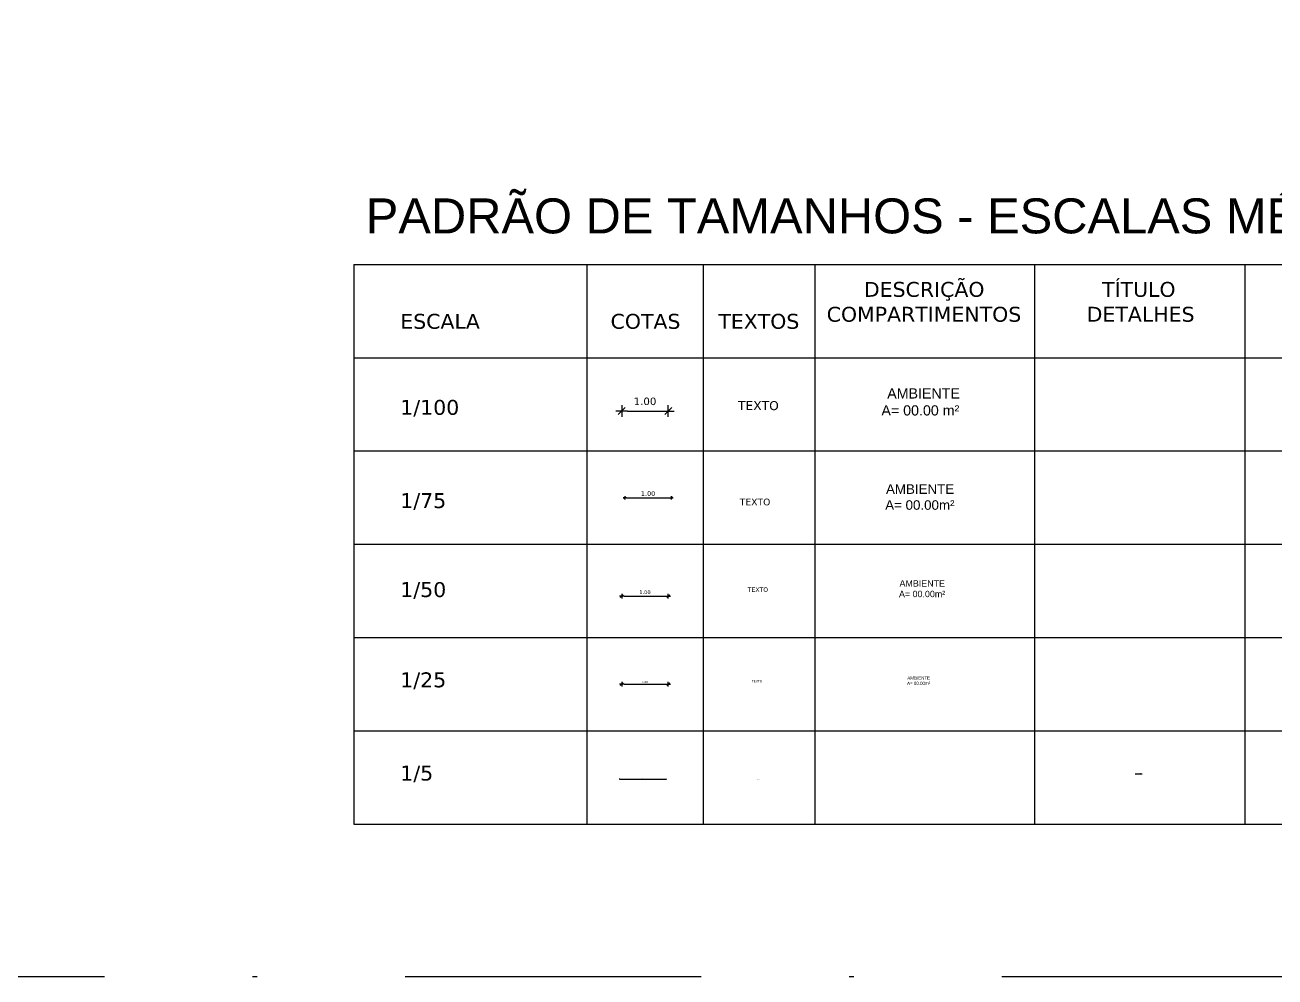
# Model space of a CAD drawing. Extents: x 183 to 373, y 23 to 105.
# Drawn here: x 205.25 to 232.07, y 23.15 to 43.57 of the extents above; entities that cross this region are included whole.
import ezdxf

# ---------------------------------------------------------------- set-up
doc = ezdxf.new("R2010")
doc.units = 0
doc.header["$LTSCALE"] = 0.005
doc.header["$PDMODE"] = 66
doc.linetypes.add('DASHDOT', pattern=[25.4, 12.7, -6.35, 0, -6.35])
doc.layers.get('0').update_dxf_attribs({"linetype": 'CONTINUOUS'})
doc.layers.get('DEFPOINTS').update_dxf_attribs({"linetype": 'CONTINUOUS'})
for name, color, linetype in [('ARQ-CTA-1_025', 1, 'CONTINUOUS'), ('ARQ-CTA-1_050', 1, 'CONTINUOUS'), ('ARQ-CTA-1_100', 1, 'CONTINUOUS'), ('ARQ-HTC', 9, 'CONTINUOUS'), ('ARQ-TXT', 2, 'CONTINUOUS'), ('ARQ-TXT-1_025', 6, 'CONTINUOUS'), ('ARQ-TXT-1_050', 2, 'CONTINUOUS'), ('ARQ-TXT-1_075', 2, 'CONTINUOUS')]:
    doc.layers.add(name, color=color, linetype=linetype)
doc.styles.add('ESC-50-A20', font='arial.ttf', dxfattribs={"height": 0.1})
doc.styles.add('FNDE Text Cota 0075', font='verdana.ttf', dxfattribs={"height": 0.1})
doc.styles.add('FNDE Texto Cota 0005', font='verdana.ttf', dxfattribs={"height": 0.008})
doc.styles.add('FNDE Texto Cota 0025', font='verdana.ttf', dxfattribs={"height": 0.04})
doc.styles.add('FNDE Texto Cota 0050', font='verdana.ttf', dxfattribs={"height": 0.08})
doc.styles.add('FNDE Texto Cota 0100', font='verdana.ttf', dxfattribs={"height": 0.16})
doc.dimstyles.new('FNDE 1-0005', dxfattribs={"dimscale": 2.5, "dimtxt": 0.008, "dimasz": 0.0025, "dimexe": 0.15, "dimexo": 0.15, "dimgap": 0.0025, "dimtad": 1, "dimzin": 4, "dimdsep": 46, "dimtxsty": 'FNDE Texto Cota 0005', "dimblk": 'tic', "dimcen": 0.15, "dimdle": 0.15, "dimse1": 1, "dimse2": 1, "dimclrd": 251, "dimclre": 251, "dimclrt": 256, "dimaunit": 1, "dimadec": 3, "dimazin": 0, "dimtfac": 1, "dimtix": 1, "dimtmove": 2, "dimatfit": 3, "dimldrblk": 'tic', "dimfxl": 0.15, "dimtvp": 1, "dimtolj": 1, "dimtzin": 0, "dimarcsym": 0})
doc.dimstyles.new('FNDE 1-0025', dxfattribs={"dimscale": 5, "dimtxt": 0.04, "dimasz": 0.01, "dimexe": 0.15, "dimexo": 0.15, "dimgap": 0.005, "dimtad": 1, "dimzin": 1, "dimdsep": 46, "dimtxsty": 'FNDE Texto Cota 0025', "dimblk": 'tic', "dimcen": 0.015, "dimdle": 0.15, "dimse1": 1, "dimse2": 1, "dimclrd": 251, "dimclre": 251, "dimclrt": 256, "dimaunit": 1, "dimadec": 3, "dimazin": 0, "dimtfac": 1, "dimtix": 1, "dimtmove": 2, "dimatfit": 3, "dimfxl": 0.15, "dimtvp": 1, "dimtolj": 1, "dimtzin": 0, "dimarcsym": 0})
doc.dimstyles.new('FNDE 1-0050', dxfattribs={"dimscale": 5, "dimtxt": 0.08, "dimasz": 0.01, "dimexe": 0.15, "dimexo": 0.15, "dimgap": 0.01, "dimtad": 1, "dimzin": 1, "dimdsep": 46, "dimtxsty": 'FNDE Texto Cota 0050', "dimblk": 'tic', "dimcen": 0.015, "dimdle": 0.15, "dimse1": 1, "dimse2": 1, "dimclrd": 251, "dimclre": 251, "dimclrt": 256, "dimaunit": 1, "dimadec": 3, "dimazin": 0, "dimtfac": 1, "dimtix": 1, "dimtmove": 2, "dimatfit": 3, "dimfxl": 0.15, "dimtvp": 1, "dimtolj": 1, "dimtzin": 0, "dimarcsym": 0})
doc.dimstyles.new('FNDE 1-0100', dxfattribs={"dimscale": 2.5, "dimtxt": 0.16, "dimasz": 0.05, "dimexe": 0.15, "dimexo": 0.15, "dimgap": 0.05, "dimtad": 1, "dimzin": 4, "dimdsep": 46, "dimtxsty": 'FNDE Texto Cota 0100', "dimblk": 'tic', "dimcen": 0.15, "dimdle": 0.15, "dimse1": 1, "dimse2": 1, "dimclrd": 251, "dimclre": 251, "dimclrt": 256, "dimaunit": 1, "dimadec": 3, "dimazin": 0, "dimtfac": 1, "dimtix": 1, "dimtmove": 2, "dimatfit": 3, "dimldrblk": 'tic', "dimfxl": 0.15, "dimtvp": 1, "dimtolj": 1, "dimtzin": 0, "dimarcsym": 0})
doc.dimstyles.new('FNDE 1-075', dxfattribs={"dimscale": 2.5, "dimtxt": 0.1, "dimasz": 0.015, "dimexe": 0.15, "dimexo": 0.15, "dimgap": 0.015, "dimtad": 1, "dimzin": 4, "dimdsep": 46, "dimtxsty": 'FNDE Text Cota 0075', "dimblk": 'tic', "dimcen": 0.025, "dimdle": 0.15, "dimse1": 1, "dimse2": 1, "dimclrd": 251, "dimclre": 251, "dimclrt": 256, "dimaunit": 1, "dimadec": 3, "dimazin": 0, "dimtfac": 1, "dimtix": 1, "dimtmove": 2, "dimatfit": 3, "dimldrblk": 'DOTSMALL', "dimfxl": 0.15, "dimtvp": 1, "dimtolj": 1, "dimtzin": 0, "dimarcsym": 0})

# ---------------------------------------------------------------- blocks, each defined once
blk = doc.blocks.new('tic')
at = {"color": 251}
for p, q in [((-1, 0), (1, 0)), ((0, -1), (0, 1))]:
    blk.add_line(p, q, dxfattribs=at)
blk.add_line((-0.6, -0.6), (0.6, 0.6))
blk = doc.blocks.new('*D123')
at = {"layer": 'ARQ-CTA-1_025', "color": 251, "lineweight": -2}
blk.add_line((218.104, 29.434), (219.004, 29.434), dxfattribs=at)
at = {"layer": 'DEFPOINTS', "color": 0}
for p in [(219.054, 29.434), (218.054, 28.434), (219.054, 28.434)]:
    blk.add_point(p, dxfattribs=at)
at = {"layer": 'ARQ-CTA-1_025', "color": 251, "lineweight": -2, "xscale": 0.05, "yscale": 0.05, "zscale": 0.05, "rotation": 180}
blk.add_blockref('tic', (218.054, 29.434), dxfattribs=at)
at = {"layer": 'ARQ-CTA-1_025', "color": 251, "lineweight": -2, "xscale": 0.05, "yscale": 0.05, "zscale": 0.05}
blk.add_blockref('tic', (219.054, 29.434), dxfattribs=at)
at = {"layer": 'ARQ-CTA-1_025', "insert": (218.554, 29.48), "char_height": 0.04, "attachment_point": 5, "style": 'FNDE Texto Cota 0025'}
blk.add_mtext('\\A1;1.00', dxfattribs=at)
blk = doc.blocks.new('*D124')
at = {"layer": 'ARQ-CTA-1_100', "color": 251, "lineweight": -2}
blk.add_line((218.179, 35.289), (218.929, 35.289), dxfattribs=at)
at = {"layer": 'DEFPOINTS', "color": 0}
for p in [(219.054, 35.289), (218.054, 34.434), (219.054, 34.434)]:
    blk.add_point(p, dxfattribs=at)
at = {"layer": 'ARQ-CTA-1_100', "color": 251, "lineweight": -2, "xscale": 0.125, "yscale": 0.125, "zscale": 0.125, "rotation": 180}
blk.add_blockref('tic', (218.054, 35.289), dxfattribs=at)
at = {"layer": 'ARQ-CTA-1_100', "color": 251, "lineweight": -2, "xscale": 0.125, "yscale": 0.125, "zscale": 0.125}
blk.add_blockref('tic', (219.054, 35.289), dxfattribs=at)
at = {"layer": 'ARQ-CTA-1_100', "insert": (218.554, 35.498), "char_height": 0.16, "attachment_point": 5, "style": 'FNDE Texto Cota 0100'}
blk.add_mtext('\\A1;1.00', dxfattribs=at)
blk = doc.blocks.new('*D125')
at = {"layer": 'ARQ-CTA-1_050', "color": 251, "lineweight": -2}
blk.add_line((218.104, 31.321), (219.004, 31.321), dxfattribs=at)
at = {"layer": 'DEFPOINTS', "color": 0}
for p in [(218.054, 31.866), (219.054, 31.866), (219.054, 31.321)]:
    blk.add_point(p, dxfattribs=at)
at = {"layer": 'ARQ-CTA-1_050', "color": 251, "lineweight": -2, "xscale": 0.05, "yscale": 0.05, "zscale": 0.05, "rotation": 180}
blk.add_blockref('tic', (218.054, 31.321), dxfattribs=at)
at = {"layer": 'ARQ-CTA-1_050', "color": 251, "lineweight": -2, "xscale": 0.05, "yscale": 0.05, "zscale": 0.05}
blk.add_blockref('tic', (219.054, 31.321), dxfattribs=at)
at = {"layer": 'ARQ-CTA-1_050', "insert": (218.554, 31.404), "char_height": 0.08, "attachment_point": 5, "style": 'FNDE Texto Cota 0050'}
blk.add_mtext('\\A1;1.00', dxfattribs=at)
blk = doc.blocks.new('*D126')
at = {"layer": 'ARQ-HTC', "color": 251, "linetype": 'Continuous', "lineweight": -2}
blk.add_line((218.159, 33.431), (219.084, 33.431), dxfattribs=at)
at = {"layer": 'DEFPOINTS', "color": 0, "linetype": 'Continuous'}
for p in [(218.121, 33.556), (219.121, 33.556), (219.121, 33.431)]:
    blk.add_point(p, dxfattribs=at)
at = {"layer": 'ARQ-HTC', "color": 251, "linetype": 'Continuous', "lineweight": -2, "xscale": 0.0375, "yscale": 0.0375, "zscale": 0.0375, "rotation": 180}
blk.add_blockref('tic', (218.121, 33.431), dxfattribs=at)
at = {"layer": 'ARQ-HTC', "color": 251, "linetype": 'Continuous', "lineweight": -2, "xscale": 0.0375, "yscale": 0.0375, "zscale": 0.0375}
blk.add_blockref('tic', (219.121, 33.431), dxfattribs=at)
at = {"layer": 'ARQ-HTC', "linetype": 'Continuous', "insert": (218.621, 33.521), "char_height": 0.1, "attachment_point": 5, "style": 'FNDE Text Cota 0075'}
blk.add_mtext('\\A1;1.00', dxfattribs=at)
blk = doc.blocks.new('_DotSmall')
at = {"color": 0, "linetype": 'ByBlock', "const_width": 0.5}
blk.add_lwpolyline([(-0.0625, 0, 1), (0.0625, 0, 1)], format="xyb", close=True, dxfattribs=at)
blk = doc.blocks.new('*D127')
at = {"layer": 'ARQ-HTC', "color": 251, "linetype": 'Continuous', "lineweight": -2}
blk.add_line((218.015, 27.398), (219.002, 27.398), dxfattribs=at)
at = {"layer": 'DEFPOINTS', "color": 0, "linetype": 'Continuous'}
for p in [(218.009, 27.475), (219.009, 27.493), (219.009, 27.398)]:
    blk.add_point(p, dxfattribs=at)
at = {"layer": 'ARQ-HTC', "color": 251, "linetype": 'Continuous', "lineweight": -2, "xscale": 0.00625, "yscale": 0.00625, "zscale": 0.00625, "rotation": 180}
blk.add_blockref('tic', (218.009, 27.398), dxfattribs=at)
at = {"layer": 'ARQ-HTC', "color": 251, "linetype": 'Continuous', "lineweight": -2, "xscale": 0.00625, "yscale": 0.00625, "zscale": 0.00625}
blk.add_blockref('tic', (219.009, 27.398), dxfattribs=at)
at = {"layer": 'ARQ-HTC', "linetype": 'Continuous', "insert": (218.509, 27.408), "char_height": 0.008, "attachment_point": 5, "style": 'FNDE Texto Cota 0005'}
blk.add_mtext('\\A1;1.00', dxfattribs=at)

msp = doc.modelspace()

# ---------------------------------------------------------------- linework, layer by layer
at = {"color": 251}
for p, q in [((212.304, 38.434), (212.304, 26.434)), ((212.304, 38.434), (261.178, 38.434)), ((217.304, 38.434), (217.304, 26.434)), ((219.804, 38.434), (219.804, 26.434)), ((222.195, 38.434), (222.195, 26.434)), ((226.91, 38.434), (226.91, 26.434)), ((231.426, 38.434), (231.426, 26.434)), ((212.304, 36.434), (261.178, 36.434)), ((212.304, 36.434), (261.178, 36.434)), ((212.304, 34.434), (261.178, 34.434)), ((212.304, 32.434), (261.178, 32.434)), ((212.304, 30.434), (261.178, 30.434)), ((212.304, 28.434), (261.178, 28.434)), ((212.304, 26.434), (261.178, 26.434))]:
    msp.add_line(p, q, dxfattribs=at)
at = {"linetype": 'DASHDOT', "ltscale": 100}
msp.add_lwpolyline([(183.343, 104.822), (373.361, 104.822), (373.361, 23.153), (183.343, 23.153)], close=True, dxfattribs=at)
at = {"layer": 'ARQ-HTC', "color": 5, "linetype": 'Continuous'}
msp.add_line((229.068, 27.512), (229.224, 27.512), dxfattribs=at)

# ---------------------------------------------------------------- texts
at = {"layer": 'ARQ-TXT', "attachment_point": 1, "style": 'ESC-50-A20'}
for s, width, gutter_width, insert, char_height in [('PADRÃO DE TAMANHOS - ESCALAS MÉDIAS', 23.10605, 12.5, (212.564, 39.851), 0.75), ('\\pi1.0553;{\\fVerdana|b0|i0|c0|p34;DESCRIÇÃO \\P\\pi0.25715;COMPARTIMENTOS}', 4.7147, 0.5, (222.195, 38.06), 0.32), ('\\pi1.4497;{\\fVerdana|b0|i0|c0|p34;TÍTULO\\P\\pi1.1201;DETALHES}', 4.51623, 0.5, (226.91, 38.06), 0.32), ('{\\fVerdana|b0|i0|c0|p34;ESCALA}', 4, 0.5, (213.304, 37.375), 0.32), ('\\pi0.51168;{\\fVerdana|b0|i0|c0|p34;COTAS}', 2.5, 0.5, (217.304, 37.375), 0.32), ('\\pi0.32317;{\\fVerdana|b0|i0|c0|p34;TEXTOS}', 2.39053, 0.5, (219.804, 37.375), 0.32), ('{\\fVerdana|b0|i0|c0|p34;1/100}', 8.52818, 0.5, (213.304, 35.53), 0.32), ('{\\fVerdana|b0|i0|c0|p34;1/75}', 8.52818, 0.5, (213.304, 33.53), 0.32), ('{\\fVerdana|b0|i0|c0|p34;1/50}', 8.52818, 0.5, (213.304, 31.622), 0.32), ('{\\fVerdana|b0|i0|c0|p34;1/25}', 8.52818, 0.5, (213.304, 29.686), 0.32), ('{\\fVerdana|b0|i0|c0|p34;1/5}', 8.52818, 0.5, (213.304, 27.686), 0.32)]:
    msp.add_mtext_dynamic_manual_height_columns(s, width=width, gutter_width=gutter_width, heights=[0], dxfattribs=dict(at, insert=insert, char_height=char_height))
at = {"layer": 'ARQ-TXT-1_025', "color": 3, "insert": (228.99, 27.495), "char_height": 0.012, "width": 0.23272, "attachment_point": 7, "style": 'ESC-50-A20'}
msp.add_mtext('\\pi0.079352;DETALHE 2 - VISTA\\P\\pi0.1406;{\\C256;ESCALA 1/5}', dxfattribs=at)
at = {"layer": 'ARQ-TXT-1_050', "attachment_point": 1, "style": 'ESC-50-A20'}
for s, width, insert, char_height in [('\\pi1.0649;AMBIENTE     \\P\\pi0.94075;A= 00.00 m²', 3.27851, (222.686, 35.778), 0.21845), ('\\pi0.47118;AMBIENTE       \\P\\pi0.45365;A= 00.00m²', 2.38952, (223.254, 33.719), 0.2048), ('\\pi0.71237;AMBIENTE       \\P\\pi0.70069;A= 00.00m²', 2.38952, (223.303, 31.663), 0.13653), ('\\pi0.95357;AMBIENTE       \\P\\pi0.94772;A= 00.00m²', 2.38952, (223.229, 29.599), 0.06827)]:
    msp.add_mtext_dynamic_manual_height_columns(s, width=width, gutter_width=1, heights=[0], dxfattribs=dict(at, insert=insert, char_height=char_height))
at = {"layer": 'ARQ-TXT-1_075', "attachment_point": 1, "style": 'ESC-50-A20'}
for width, insert, char_height in [(1.64607, (220.549, 35.503), 0.192), (1.60806, (220.587, 33.413), 0.144), (1.43813, (220.757, 31.508), 0.096), (1.34738, (220.848, 29.52), 0.048), (1.23336, (220.962, 27.396), 0.0096)]:
    msp.add_mtext_dynamic_manual_height_columns('{\\fVerdana|b0|i0|c0|p34;TEXTO}', width=width, gutter_width=0.5, heights=[0], dxfattribs=dict(at, insert=insert, char_height=char_height))

# ---------------------------------------------------------------- dimensions: what is measured, and where the dimension line sits
at = {"layer": 'ARQ-CTA-1_025'}
dim = msp.add_linear_dim(base=(219.054, 29.434), p1=(218.054, 28.434), p2=(219.054, 28.434), dimstyle='FNDE 1-0025', dxfattribs=at)
dim.commit()
dim.dimension.update_dxf_attribs({"geometry": '*D123', "text_midpoint": (218.554, 29.48)})
at = {"layer": 'ARQ-CTA-1_050'}
dim = msp.add_linear_dim(base=(219.054, 31.321), p1=(218.054, 31.866), p2=(219.054, 31.866), dimstyle='FNDE 1-0050', override={"dimtad": 0}, dxfattribs=at)
dim.commit()
dim.dimension.update_dxf_attribs({"geometry": '*D125', "text_midpoint": (218.554, 31.404)})
at = {"layer": 'ARQ-CTA-1_100'}
dim = msp.add_linear_dim(base=(219.054, 35.289), p1=(218.054, 34.434), p2=(219.054, 34.434), dimstyle='FNDE 1-0100', dxfattribs=at)
dim.commit()
dim.dimension.update_dxf_attribs({"geometry": '*D124', "text_midpoint": (218.554, 35.498)})
at = {"layer": 'ARQ-HTC', "linetype": 'Continuous'}
for base, p1, p2, dimstyle, picture, middle in [((219.121, 33.431), (218.121, 33.556), (219.121, 33.556), 'FNDE 1-075', '*D126', (218.621, 33.521)), ((219.009, 27.398), (218.009, 27.475), (219.009, 27.493), 'FNDE 1-0005', '*D127', (218.509, 27.408))]:
    dim = msp.add_linear_dim(base=base, p1=p1, p2=p2, dimstyle=dimstyle, dxfattribs=at)
    dim.commit()
    dim.dimension.update_dxf_attribs({"geometry": picture, "text_midpoint": middle})

doc.saveas('drawing.dxf')
